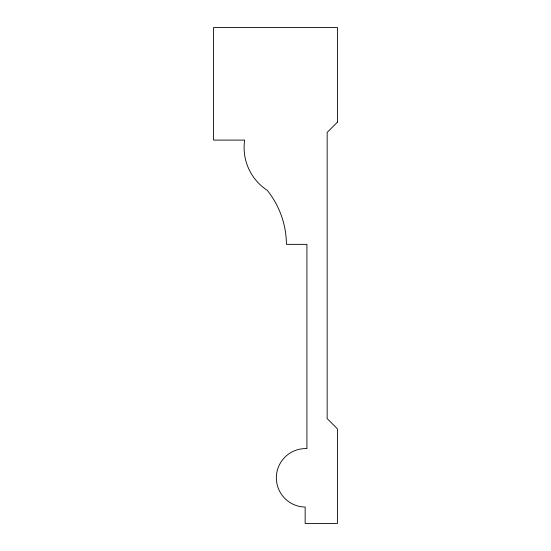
<?xml version="1.0" encoding="UTF-8"?>
<svg xmlns="http://www.w3.org/2000/svg" width="551" height="551" viewBox="0 0 551 551"><rect width="100%" height="100%" fill="white"/><g stroke="black" fill="none" stroke-linecap="round" stroke-linejoin="round"><path stroke-width="0.83" d="M337.488 122.088L327.156 132.419L327.156 418.581L337.488 428.912L337.488 523.45L305.158 523.45L305.158 507.058A29.237 29.237 0 0 1 276.368 476.939A29.237 29.237 0 0 1 306.921 448.617L306.921 244.362L286.43 244.362A87.54 87.54 0 0 0 267.263 190.336A51.119 51.119 0 0 1 244.637 140.092L213.512 140.092L213.512 27.55L337.488 27.55L337.488 122.088"/></g></svg>
